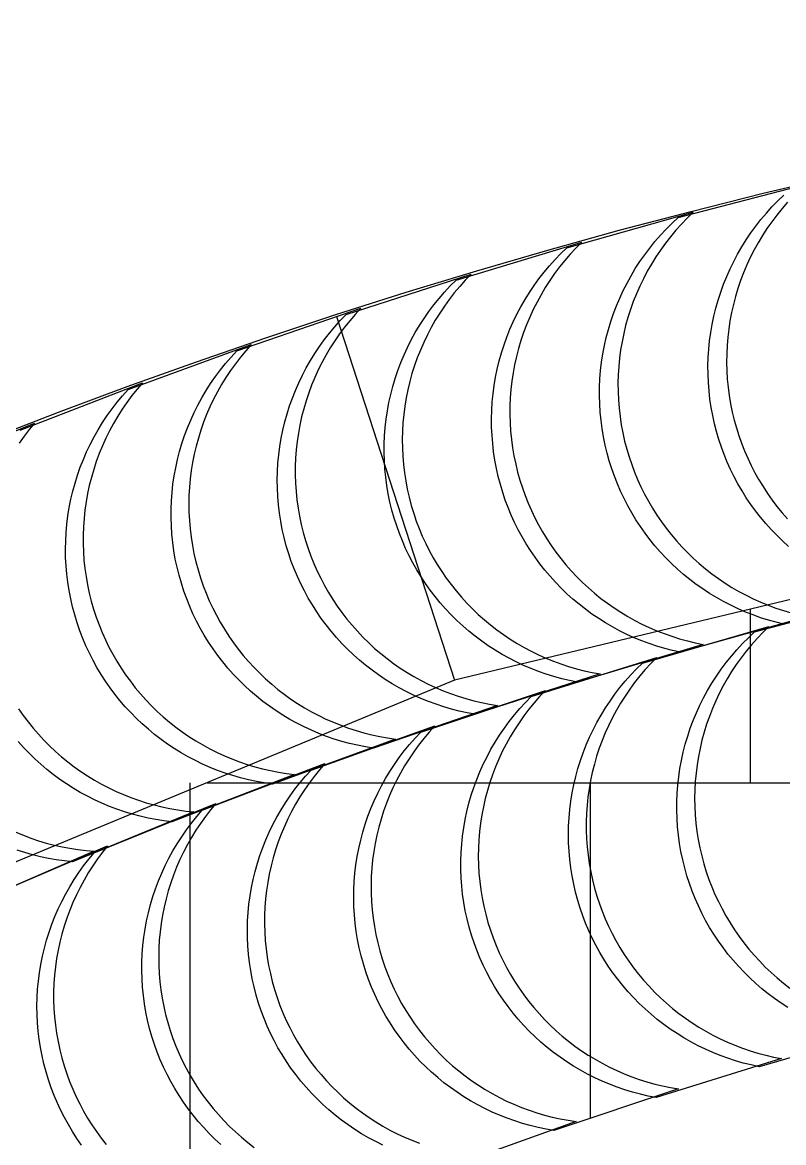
# Model space of a CAD drawing. Header units: metres. Extents: x -22.9 to 22.9, y -22.9 to 22.9.
# Drawn here: x -8.259 to -5.361, y 18.594 to 22.86 of the extents above; entities that cross this region are included whole.
import ezdxf

# ---------------------------------------------------------------- set-up
doc = ezdxf.new("R2010")
doc.units = ezdxf.units.M
for name, color, linetype in [('OBSERVED_CIRCULAR_SCAN', 3, 'Continuous'), ('SCAN_FOOTPRINTS', 5, 'Continuous'), ('TANK_BOUNDARY', 7, 'Continuous')]:
    doc.layers.add(name, color=color, linetype=linetype)

msp = doc.modelspace()

# ---------------------------------------------------------------- linework, layer by layer
at = {"layer": 'OBSERVED_CIRCULAR_SCAN'}
for p, q in [((-7.0635, 21.7393), (-6.6136, 20.3545)), ((-3.348, 21.1385), (-6.6136, 20.3545)), ((-5.4864, 19.9644), (-5.4864, 20.6251)), ((-6.6136, 20.3545), (-9.7163, 19.0693)), ((-7.62, 18.118), (-7.62, 19.9644)), ((-7.5553, 19.9644), (7.2942, 19.9644)), ((-6.096, 18.6859), (-6.096, 19.9644))]:
    msp.add_line(p, q, dxfattribs=at)
at = {"layer": 'SCAN_FOOTPRINTS'}
for points in [[(-5.359, 20.568), (-5.3889, 20.5753), (-5.4186, 20.5835), (-5.4479, 20.5928), (-5.4769, 20.6031), (-5.5056, 20.6144), (-5.5338, 20.6267), (-5.5617, 20.6399), (-5.589, 20.6541), (-5.6158, 20.6692), (-5.6422, 20.6852), (-5.6679, 20.7021), (-5.6931, 20.7198), (-5.7176, 20.7384), (-5.7415, 20.7579), (-5.7647, 20.7781), (-5.7872, 20.7991), (-5.8089, 20.8209), (-5.8299, 20.8434), (-5.8502, 20.8667), (-5.8696, 20.8906), (-5.8882, 20.9151), (-5.9059, 20.9403), (-5.9228, 20.966), (-5.9387, 20.9924), (-5.9538, 21.0192), (-5.9679, 21.0466), (-5.9811, 21.0744), (-5.9934, 21.1027), (-6.0046, 21.1313), (-6.0149, 21.1603), (-6.0242, 21.1897), (-6.0324, 21.2194), (-6.0399, 21.2503), (-6.0463, 21.2814), (-6.0515, 21.3128), (-6.0557, 21.3443), (-6.0587, 21.3759), (-6.0606, 21.4076), (-6.0614, 21.4394), (-6.0611, 21.4712), (-6.0597, 21.503), (-6.0571, 21.5346), (-6.0534, 21.5662), (-6.0486, 21.5976), (-6.0427, 21.6289), (-6.0357, 21.6599), (-6.0276, 21.6906), (-6.0184, 21.721), (-6.0082, 21.7511), (-5.9969, 21.7808), (-5.9845, 21.8101), (-5.9712, 21.839), (-5.9568, 21.8673), (-5.9414, 21.8951), (-5.9251, 21.9224), (-5.9078, 21.9491), (-5.8895, 21.9751), (-5.8704, 22.0005), (-5.8504, 22.0252), (-5.8295, 22.0491), (-5.8078, 22.0724), (-5.7853, 22.0948), (-5.762, 22.1164), (-5.2781, 22.2423)], [(-5.3416, 20.8643), (-5.3644, 20.885), (-5.3865, 20.9065), (-5.4078, 20.9287), (-5.4284, 20.9516), (-5.4482, 20.9752), (-5.4671, 20.9995), (-5.4852, 21.0244), (-5.5025, 21.0499), (-5.5188, 21.076), (-5.5343, 21.1026), (-5.5489, 21.1297), (-5.5625, 21.1574), (-5.5751, 21.1854), (-5.5868, 21.2139), (-5.5975, 21.2428), (-5.6072, 21.272), (-5.6159, 21.3015), (-5.6236, 21.3314), (-5.6305, 21.3624), (-5.6363, 21.3937), (-5.6409, 21.4251), (-5.6445, 21.4567), (-5.6469, 21.4884), (-5.6482, 21.5201), (-5.6484, 21.5519), (-5.6475, 21.5837), (-5.6454, 21.6154), (-5.6422, 21.647), (-5.6379, 21.6785), (-5.6325, 21.7099), (-5.626, 21.741), (-5.6184, 21.7718), (-5.6097, 21.8024), (-5.6, 21.8327), (-5.5891, 21.8626), (-5.5773, 21.892), (-5.5644, 21.9211), (-5.5504, 21.9497), (-5.5355, 21.9777), (-5.5196, 22.0052), (-5.5028, 22.0322), (-5.4849, 22.0585), (-5.4662, 22.0842), (-5.4466, 22.1092), (-5.4261, 22.1335), (-5.4048, 22.1571), (-5.3826, 22.1799), (-5.3597, 22.2019)], [(-5.3456, 22.1751), (-5.3665, 22.1511), (-5.3865, 22.1264), (-5.4056, 22.101), (-5.4239, 22.075), (-5.4412, 22.0483), (-5.4575, 22.0211), (-5.4729, 21.9932), (-5.4873, 21.9649), (-5.5006, 21.9361), (-5.513, 21.9068), (-5.5243, 21.8771), (-5.5345, 21.847), (-5.5437, 21.8165), (-5.5518, 21.7858), (-5.5588, 21.7548), (-5.5647, 21.7236), (-5.5695, 21.6921), (-5.5732, 21.6606), (-5.5758, 21.6289), (-5.5772, 21.5971), (-5.5776, 21.5653), (-5.5768, 21.5336), (-5.5748, 21.5018), (-5.5718, 21.4702), (-5.5677, 21.4387), (-5.5624, 21.4073), (-5.556, 21.3762), (-5.5486, 21.3453), (-5.5403, 21.3156), (-5.531, 21.2863), (-5.5208, 21.2572), (-5.5095, 21.2286), (-5.4973, 21.2003), (-5.4841, 21.1725), (-5.4699, 21.1451), (-5.4549, 21.1183), (-5.4389, 21.092), (-5.422, 21.0662), (-5.4043, 21.041), (-5.3857, 21.0165), (-5.3663, 20.9926), (-5.3461, 20.9694)], [(-5.2718, 20.5964), (-5.7532, 20.4612), (-5.7532, 20.4612), (-5.7832, 20.4679), (-5.8131, 20.4756), (-5.8426, 20.4844), (-5.8718, 20.4941), (-5.9007, 20.5048), (-5.9291, 20.5166), (-5.9572, 20.5292), (-5.9848, 20.5429), (-6.0119, 20.5574), (-6.0385, 20.5729), (-6.0646, 20.5893), (-6.0901, 20.6066), (-6.115, 20.6247), (-6.1392, 20.6437), (-6.1628, 20.6635), (-6.1857, 20.6841), (-6.2079, 20.7055), (-6.2293, 20.7276), (-6.25, 20.7504), (-6.2699, 20.7739), (-6.2889, 20.7981), (-6.3071, 20.8229), (-6.3245, 20.8484), (-6.341, 20.8744), (-6.3566, 20.9009), (-6.3712, 20.928), (-6.3849, 20.9556), (-6.3977, 20.9836), (-6.4095, 21.012), (-6.4204, 21.0409), (-6.4302, 21.0701), (-6.439, 21.0996), (-6.4471, 21.1303), (-6.454, 21.1613), (-6.4599, 21.1926), (-6.4647, 21.224), (-6.4683, 21.2556), (-6.4708, 21.2872), (-6.4722, 21.319), (-6.4725, 21.3508), (-6.4717, 21.3826), (-6.4697, 21.4143), (-6.4666, 21.4459), (-6.4624, 21.4774), (-6.4571, 21.5088), (-6.4507, 21.5399), (-6.4432, 21.5708), (-6.4346, 21.6014), (-6.425, 21.6317), (-6.4142, 21.6616), (-6.4025, 21.6911), (-6.3897, 21.7202), (-6.3758, 21.7488), (-6.361, 21.7769), (-6.3452, 21.8045), (-6.3284, 21.8315), (-6.3107, 21.8579), (-6.292, 21.8836), (-6.2725, 21.9087), (-6.2521, 21.9331), (-6.2308, 21.9567), (-6.2087, 21.9796), (-6.1858, 22.0016), (-5.7045, 22.1368), (-5.7045, 22.1368), (-5.7273, 22.1148), (-5.7494, 22.0919), (-5.7707, 22.0683), (-5.7911, 22.0439), (-5.8106, 22.0188), (-5.8293, 21.9931), (-5.847, 21.9667), (-5.8638, 21.9397), (-5.8796, 21.9121), (-5.8944, 21.884), (-5.9083, 21.8554), (-5.9211, 21.8263), (-5.9329, 21.7968), (-5.9436, 21.7669), (-5.9533, 21.7366), (-5.9619, 21.706), (-5.9694, 21.6751), (-5.9758, 21.644), (-5.9811, 21.6126), (-5.9853, 21.5811), (-5.9883, 21.5495), (-5.9903, 21.5178), (-5.9911, 21.486), (-5.9909, 21.4542), (-5.9895, 21.4224), (-5.9869, 21.3908), (-5.9833, 21.3592), (-5.9785, 21.3278), (-5.9727, 21.2965), (-5.9657, 21.2655), (-5.9577, 21.2348), (-5.9488, 21.2053), (-5.939, 21.1761), (-5.9282, 21.1472), (-5.9164, 21.1188), (-5.9036, 21.0908), (-5.8899, 21.0632), (-5.8752, 21.0361), (-5.8596, 21.0096), (-5.8431, 20.9836), (-5.8258, 20.9581), (-5.8076, 20.9333), (-5.7885, 20.9091), (-5.7686, 20.8856), (-5.748, 20.8628), (-5.7265, 20.8407), (-5.7043, 20.8193), (-5.6815, 20.7987), (-5.6579, 20.7789), (-5.6336, 20.7599), (-5.6087, 20.7418), (-5.5832, 20.7245), (-5.5572, 20.7081), (-5.5306, 20.6926), (-5.5034, 20.6781), (-5.4758, 20.6644), (-5.4478, 20.6518), (-5.4193, 20.64), (-5.3904, 20.6293), (-5.3612, 20.6196), (-5.3317, 20.6108)], [(-8.2678, 21.3068), (-7.8016, 21.4875), (-7.8016, 21.4875), (-7.8223, 21.4634), (-7.8421, 21.4385), (-7.861, 21.4129), (-7.879, 21.3867), (-7.896, 21.3599), (-7.9121, 21.3325), (-7.9272, 21.3045), (-7.9413, 21.276), (-7.9544, 21.2471), (-7.9665, 21.2177), (-7.9775, 21.1879), (-7.9875, 21.1577), (-7.9964, 21.1272), (-8.0042, 21.0964), (-8.0109, 21.0653), (-8.0165, 21.034), (-8.021, 21.0025), (-8.0244, 20.9709), (-8.0267, 20.9392), (-8.0278, 20.9075), (-8.0279, 20.8757), (-8.0268, 20.8439), (-8.0246, 20.8122), (-8.0212, 20.7806), (-8.0168, 20.7491), (-8.0112, 20.7178), (-8.0046, 20.6867), (-7.9968, 20.6559), (-7.988, 20.6254), (-7.9781, 20.5952), (-7.9671, 20.5653), (-7.9555, 20.5368), (-7.9429, 20.5087), (-7.9294, 20.4811), (-7.9149, 20.4539), (-7.8995, 20.4272), (-7.8832, 20.4011), (-7.866, 20.3756), (-7.8479, 20.3506), (-7.829, 20.3263), (-7.8093, 20.3026), (-7.7888, 20.2797), (-7.7675, 20.2574), (-7.7455, 20.2359), (-7.7227, 20.2152), (-7.6993, 20.1952), (-7.6751, 20.1761), (-7.6504, 20.1578), (-7.625, 20.1404), (-7.599, 20.1238), (-7.5725, 20.1081), (-7.5455, 20.0934), (-7.518, 20.0796), (-7.49, 20.0667), (-7.4616, 20.0548), (-7.4328, 20.0439), (-7.4037, 20.0339), (-7.3742, 20.025), (-7.3444, 20.0171), (-7.3144, 20.0102), (-7.2842, 20.0043), (-7.2538, 19.9995), (-7.2232, 19.9957), (-7.6894, 19.815), (-7.6894, 19.815), (-7.72, 19.8188), (-7.7504, 19.8236), (-7.7806, 19.8295), (-7.8106, 19.8364), (-7.8404, 19.8443), (-7.8699, 19.8532), (-7.899, 19.8631), (-7.9278, 19.874), (-7.9562, 19.886), (-7.9842, 19.8988), (-8.0117, 19.9126), (-8.0387, 19.9274), (-8.0652, 19.943), (-8.0912, 19.9596), (-8.1166, 19.9771), (-8.1413, 19.9954), (-8.1655, 20.0145), (-8.1889, 20.0344), (-8.2117, 20.0552), (-8.2337, 20.0767), (-8.255, 20.0989), (-8.2755, 20.1219)], [(-8.6757, 21.144), (-8.213, 21.3337), (-8.213, 21.3337), (-8.2332, 21.3091), (-8.2525, 21.2839), (-8.2709, 21.258)], [(-5.3438, 19.1078), (-5.3697, 19.1245), (-5.3949, 19.1422), (-5.4195, 19.1606), (-5.4435, 19.1799), (-5.4668, 19.2001), (-5.4895, 19.221), (-5.5113, 19.2426), (-5.5325, 19.265), (-5.5528, 19.2881), (-5.5724, 19.3119), (-5.5911, 19.3364), (-5.609, 19.3614), (-5.626, 19.3871), (-5.6421, 19.4134), (-5.6573, 19.4401), (-5.6716, 19.4674), (-5.6849, 19.4952), (-5.6973, 19.5233), (-5.7087, 19.5519), (-5.7192, 19.5809), (-5.7286, 19.6102), (-5.737, 19.6398), (-5.7447, 19.6707), (-5.7512, 19.7018), (-5.7566, 19.7331), (-5.761, 19.7646), (-5.7642, 19.7962), (-5.7663, 19.828), (-5.7672, 19.8597), (-5.7671, 19.8915), (-5.7658, 19.9233), (-5.7634, 19.955), (-5.7599, 19.9866), (-5.7553, 20.018), (-5.7495, 20.0493), (-5.7427, 20.0803), (-5.7348, 20.1111), (-5.7257, 20.1416), (-5.7157, 20.1717), (-5.7045, 20.2015), (-5.6923, 20.2309), (-5.6791, 20.2598), (-5.6649, 20.2882), (-5.6497, 20.3161), (-5.6335, 20.3435), (-5.6163, 20.3702), (-5.5983, 20.3964), (-5.5793, 20.4218), (-5.5594, 20.4466), (-5.5386, 20.4707), (-5.517, 20.494), (-5.4946, 20.5166), (-5.4715, 20.5384), (-4.9883, 20.6669)], [(-4.9736, 19.0214), (-5.454, 18.8828), (-5.454, 18.8828), (-5.4841, 18.8893), (-5.514, 18.8968), (-5.5436, 18.9053), (-5.5729, 18.9148), (-5.6018, 18.9254), (-5.6304, 18.9369), (-5.6585, 18.9494), (-5.6862, 18.9628), (-5.7135, 18.9772), (-5.7402, 18.9925), (-5.7664, 19.0087), (-5.792, 19.0258), (-5.817, 19.0437), (-5.8414, 19.0625), (-5.8651, 19.0822), (-5.8881, 19.1026), (-5.9105, 19.1238), (-5.9321, 19.1458), (-5.9529, 19.1684), (-5.9729, 19.1918), (-5.9921, 19.2159), (-6.0105, 19.2406), (-6.0281, 19.2659), (-6.0447, 19.2918), (-6.0605, 19.3182), (-6.0754, 19.3452), (-6.0893, 19.3727), (-6.1022, 19.4006), (-6.1143, 19.429), (-6.1253, 19.4577), (-6.1353, 19.4868), (-6.1444, 19.5162), (-6.1526, 19.5469), (-6.1598, 19.5779), (-6.1659, 19.6091), (-6.1709, 19.6405), (-6.1748, 19.672), (-6.1775, 19.7037), (-6.1791, 19.7355), (-6.1796, 19.7672), (-6.179, 19.799), (-6.1773, 19.8308), (-6.1744, 19.8624), (-6.1705, 19.894), (-6.1654, 19.9253), (-6.1592, 19.9565), (-6.1519, 19.9874), (-6.1435, 20.0181), (-6.1341, 20.0485), (-6.1236, 20.0785), (-6.112, 20.1081), (-6.0994, 20.1372), (-6.0857, 20.166), (-6.0711, 20.1942), (-6.0555, 20.2219), (-6.0389, 20.249), (-6.0214, 20.2755), (-6.0029, 20.3013), (-5.9835, 20.3266), (-5.9633, 20.3511), (-5.9422, 20.3748), (-5.9203, 20.3979), (-5.8975, 20.4201), (-5.4171, 20.5587), (-5.4171, 20.5587), (-5.4399, 20.5365), (-5.4618, 20.5134), (-5.4829, 20.4897), (-5.5031, 20.4652), (-5.5225, 20.4399), (-5.541, 20.4141), (-5.5585, 20.3876), (-5.5751, 20.3604), (-5.5907, 20.3328), (-5.6053, 20.3046), (-5.619, 20.2758), (-5.6316, 20.2467), (-5.6432, 20.2171), (-5.6537, 20.1871), (-5.6631, 20.1567), (-5.6715, 20.126), (-5.6788, 20.0951), (-5.685, 20.0639), (-5.6901, 20.0325), (-5.694, 20.001), (-5.6969, 19.9694), (-5.6986, 19.9376), (-5.6992, 19.9058), (-5.6987, 19.8741), (-5.6971, 19.8423), (-5.6943, 19.8106), (-5.6905, 19.7791), (-5.6855, 19.7477), (-5.6794, 19.7165), (-5.6722, 19.6855), (-5.664, 19.6548), (-5.6549, 19.6254), (-5.6449, 19.5963), (-5.6339, 19.5675), (-5.6218, 19.5392), (-5.6089, 19.5113), (-5.5949, 19.4838), (-5.5801, 19.4568), (-5.5643, 19.4304), (-5.5477, 19.4045), (-5.5301, 19.3792), (-5.5117, 19.3545), (-5.4925, 19.3304), (-5.4725, 19.307), (-5.4516, 19.2844), (-5.4301, 19.2624), (-5.4077, 19.2412), (-5.3847, 19.2208), (-5.361, 19.2011), (-5.3366, 19.1823)], [(-8.2737, 20.2459), (-8.256, 20.2207), (-8.2375, 20.1961), (-8.2181, 20.1721), (-8.198, 20.1489), (-8.177, 20.1263), (-8.1553, 20.1045), (-8.1329, 20.0834), (-8.1097, 20.0631), (-8.0859, 20.0436), (-8.0614, 20.0249), (-8.0363, 20.0071), (-8.0106, 19.9901), (-7.9843, 19.9741), (-7.9575, 19.9589), (-7.9302, 19.9447), (-7.9024, 19.9314), (-7.8742, 19.9191), (-7.8455, 19.9077), (-7.8166, 19.8974), (-7.7872, 19.888), (-7.7576, 19.8796), (-7.7277, 19.8723), (-7.6975, 19.866), (-7.6672, 19.8607), (-7.6367, 19.8565), (-7.6061, 19.8533), (-8.0687, 19.6636), (-8.0687, 19.6636), (-8.0993, 19.6668), (-8.1298, 19.671), (-8.1602, 19.6763), (-8.1903, 19.6826), (-8.2202, 19.69), (-8.2498, 19.6983), (-8.2792, 19.7077)], [(-6.886, 18.5838), (-6.9137, 18.5974), (-6.9408, 18.612), (-6.9674, 18.6275), (-6.9935, 18.6438), (-7.019, 18.6611), (-7.0439, 18.6792), (-7.0682, 18.6981), (-7.0918, 18.7179), (-7.1147, 18.7385), (-7.1369, 18.7598), (-7.1584, 18.7819), (-7.1791, 18.8047), (-7.199, 18.8282), (-7.2181, 18.8524), (-7.2363, 18.8772), (-7.2537, 18.9026), (-7.2702, 18.9286), (-7.2858, 18.9551), (-7.3005, 18.9822), (-7.3142, 19.0097), (-7.327, 19.0377), (-7.3389, 19.0662), (-7.3497, 19.095), (-7.3599, 19.1251), (-7.369, 19.1556), (-7.377, 19.1863), (-7.3839, 19.2173), (-7.3898, 19.2486), (-7.3945, 19.28), (-7.3981, 19.3116), (-7.4006, 19.3433), (-7.402, 19.375), (-7.4022, 19.4068), (-7.4013, 19.4386), (-7.3993, 19.4703), (-7.3962, 19.502), (-7.392, 19.5335), (-7.3866, 19.5648), (-7.3802, 19.5959), (-7.3727, 19.6268), (-7.364, 19.6574), (-7.3543, 19.6877), (-7.3436, 19.7176), (-7.3318, 19.7471), (-7.3189, 19.7762), (-7.305, 19.8048), (-7.2902, 19.8329), (-7.2743, 19.8604), (-7.2575, 19.8874), (-7.2398, 19.9138), (-7.2211, 19.9395), (-7.2015, 19.9645), (-7.1811, 19.9889), (-7.1598, 20.0125), (-6.6889, 20.1808), (-6.6889, 20.1808), (-6.7102, 20.1571), (-6.7307, 20.1328), (-6.7503, 20.1078), (-6.7689, 20.082), (-6.7867, 20.0557), (-6.8035, 20.0287), (-6.8193, 20.0012), (-6.8342, 19.9731), (-6.8481, 19.9445), (-6.8609, 19.9154), (-6.8727, 19.8859), (-6.8835, 19.856), (-6.8932, 19.8257), (-6.9018, 19.7951), (-6.9094, 19.7642), (-6.9158, 19.7331), (-6.9212, 19.7018), (-6.9254, 19.6703), (-6.9285, 19.6386), (-6.9305, 19.6069), (-6.9314, 19.5751), (-6.9311, 19.5433), (-6.9298, 19.5116), (-6.9273, 19.4799), (-6.9237, 19.4483), (-6.9189, 19.4169), (-6.9131, 19.3856), (-6.9062, 19.3546), (-6.8982, 19.3239), (-6.8891, 19.2934), (-6.8789, 19.2633), (-6.8681, 19.2345), (-6.8562, 19.206), (-6.8434, 19.178), (-6.8297, 19.1505), (-6.815, 19.1234), (-6.7994, 19.0969), (-6.7829, 19.0709), (-6.7655, 19.0455), (-6.7472, 19.0207), (-6.7281, 18.9965), (-6.7082, 18.973), (-6.6876, 18.9502), (-6.6661, 18.9281), (-6.6439, 18.9068), (-6.621, 18.8862), (-6.5974, 18.8664), (-6.5731, 18.8475), (-6.5482, 18.8294), (-6.5227, 18.8121), (-6.4966, 18.7957), (-6.47, 18.7803), (-6.4428, 18.7657), (-6.4152, 18.7521), (-6.3871, 18.7395), (-6.3586, 18.7278), (-6.3298, 18.7171), (-6.3006, 18.7074), (-6.271, 18.6987), (-6.2412, 18.691), (-6.2111, 18.6843), (-6.1809, 18.6787), (-6.1504, 18.6741), (-6.6212, 18.5058)], [(-7.503, 18.5864), (-7.5257, 18.6073), (-7.5476, 18.6289), (-7.5687, 18.6513), (-7.5891, 18.6744), (-7.6087, 18.6981), (-7.6274, 18.7225), (-7.6454, 18.7476), (-7.6624, 18.7732), (-7.6786, 18.7995), (-7.6938, 18.8262), (-7.7081, 18.8535), (-7.7215, 18.8812), (-7.7339, 18.9094), (-7.7454, 18.938), (-7.7562, 18.9679), (-7.7659, 18.9981), (-7.7746, 19.0287), (-7.7821, 19.0596), (-7.7886, 19.0907), (-7.794, 19.122), (-7.7983, 19.1535), (-7.8014, 19.1851), (-7.8034, 19.2169), (-7.8043, 19.2486), (-7.8041, 19.2804), (-7.8028, 19.3122), (-7.8003, 19.3439), (-7.7968, 19.3755), (-7.7921, 19.4069), (-7.7863, 19.4382), (-7.7794, 19.4692), (-7.7714, 19.4999), (-7.7623, 19.5304), (-7.7522, 19.5605), (-7.741, 19.5903), (-7.7287, 19.6196), (-7.7155, 19.6485), (-7.7012, 19.6769), (-7.6859, 19.7048), (-7.6697, 19.7321), (-7.6525, 19.7588), (-7.6343, 19.7849), (-7.6153, 19.8104), (-7.5954, 19.8351), (-7.5746, 19.8592), (-7.1073, 20.0372), (-7.1073, 20.0372), (-7.1281, 20.0132), (-7.1481, 19.9884), (-7.1671, 19.963), (-7.1852, 19.9369), (-7.2024, 19.9101), (-7.2187, 19.8828), (-7.234, 19.855), (-7.2482, 19.8266), (-7.2615, 19.7977), (-7.2738, 19.7683), (-7.285, 19.7386), (-7.2951, 19.7085), (-7.3042, 19.678), (-7.3121, 19.6472), (-7.319, 19.6162), (-7.3248, 19.5849), (-7.3295, 19.5535), (-7.3331, 19.5219), (-7.3356, 19.4902), (-7.3369, 19.4585), (-7.3371, 19.4267), (-7.3362, 19.3949), (-7.3342, 19.3632), (-7.331, 19.3316), (-7.3268, 19.3001), (-7.3214, 19.2687), (-7.3149, 19.2376), (-7.3074, 19.2067), (-7.2987, 19.1762), (-7.289, 19.1459), (-7.2782, 19.116), (-7.2667, 19.0874), (-7.2543, 19.0592), (-7.2409, 19.0315), (-7.2266, 19.0043), (-7.2113, 18.9775), (-7.1952, 18.9513), (-7.1781, 18.9256), (-7.1602, 18.9006), (-7.1415, 18.8762), (-7.1219, 18.8524), (-7.1015, 18.8293), (-7.0803, 18.807), (-7.0584, 18.7853), (-7.0358, 18.7644), (-7.0125, 18.7444), (-6.9884, 18.7251), (-6.9638, 18.7066), (-6.9385, 18.6891), (-6.9126, 18.6723), (-6.8862, 18.6565), (-6.8593, 18.6416), (-6.8318, 18.6276), (-6.8039, 18.6146), (-6.7756, 18.6026), (-6.7469, 18.5915)], [(-8.0337, 18.5845), (-8.0513, 18.6098), (-8.068, 18.6356), (-8.0838, 18.6621), (-8.0987, 18.689), (-8.1126, 18.7165), (-8.1257, 18.7444), (-8.1377, 18.7727), (-8.1491, 18.8024), (-8.1595, 18.8324), (-8.1688, 18.8628), (-8.177, 18.8935), (-8.1841, 18.9245), (-8.1901, 18.9557), (-8.195, 18.9871), (-8.1988, 19.0187), (-8.2015, 19.0504), (-8.2031, 19.0821), (-8.2035, 19.1139), (-8.2029, 19.1457), (-8.2011, 19.1774), (-8.1981, 19.2091), (-8.1941, 19.2406), (-8.189, 19.272), (-8.1827, 19.3031), (-8.1754, 19.3341), (-8.1669, 19.3647), (-8.1574, 19.395), (-8.1469, 19.425), (-8.1352, 19.4546), (-8.1226, 19.4837), (-8.1089, 19.5124), (-8.0942, 19.5406), (-8.0785, 19.5683), (-8.0619, 19.5954), (-8.0443, 19.6218), (-8.0258, 19.6477), (-8.0064, 19.6728), (-7.9861, 19.6973), (-7.5226, 19.885), (-7.5226, 19.885), (-7.5429, 19.8606), (-7.5623, 19.8354), (-7.5809, 19.8096), (-7.5985, 19.7831), (-7.6151, 19.756), (-7.6308, 19.7284), (-7.6455, 19.7002), (-7.6591, 19.6715), (-7.6718, 19.6423), (-7.6834, 19.6127), (-7.694, 19.5828), (-7.7035, 19.5524), (-7.712, 19.5218), (-7.7193, 19.4909), (-7.7256, 19.4597), (-7.7307, 19.4283), (-7.7347, 19.3968), (-7.7376, 19.3651), (-7.7394, 19.3334), (-7.7401, 19.3016), (-7.7397, 19.2698), (-7.7381, 19.2381), (-7.7354, 19.2064), (-7.7316, 19.1749), (-7.7267, 19.1435), (-7.7207, 19.1123), (-7.7136, 19.0813), (-7.7053, 19.0506), (-7.6961, 19.0202), (-7.6857, 18.9901), (-7.6743, 18.9605), (-7.6622, 18.9321), (-7.6492, 18.9042), (-7.6353, 18.8768), (-7.6204, 18.8498), (-7.6046, 18.8234), (-7.5879, 18.7975), (-7.5703, 18.7722), (-7.5519, 18.7475), (-7.5326, 18.7235), (-7.5125, 18.7002), (-7.4917, 18.6775), (-7.4701, 18.6556), (-7.4477, 18.6344), (-7.4246, 18.614), (-7.4009, 18.5944), (-7.3765, 18.5756)], [(-8.2839, 19.7759), (-8.2554, 19.7641), (-8.2266, 19.7533), (-8.1974, 19.7435), (-8.1679, 19.7347), (-8.1381, 19.7269), (-8.1081, 19.7202), (-8.0778, 19.7144), (-8.0474, 19.7097), (-8.0168, 19.7061), (-7.9861, 19.7035), (-8.445, 19.5049)], [(-8.3941, 19.5269), (-7.9347, 19.7242), (-7.9347, 19.7242), (-7.9545, 19.6993), (-7.9734, 19.6738), (-7.9913, 19.6476), (-8.0084, 19.6207), (-8.0244, 19.5933), (-8.0395, 19.5653), (-8.0536, 19.5368), (-8.0667, 19.5079), (-8.0788, 19.4785), (-8.0898, 19.4486), (-8.0997, 19.4185), (-8.1086, 19.3879), (-8.1164, 19.3571), (-8.1231, 19.326), (-8.1287, 19.2948), (-8.1332, 19.2633), (-8.1366, 19.2317), (-8.1388, 19.2), (-8.14, 19.1682), (-8.14, 19.1364), (-8.1389, 19.1047), (-8.1367, 19.073), (-8.1333, 19.0413), (-8.1288, 19.0099), (-8.1233, 18.9786), (-8.1166, 18.9475), (-8.1088, 18.9167), (-8.1, 18.8861), (-8.0901, 18.8559), (-8.0791, 18.8261), (-8.0671, 18.7967), (-8.0544, 18.7686), (-8.0408, 18.741), (-8.0263, 18.7138), (-8.0109, 18.6872), (-7.9945, 18.6611), (-7.9773, 18.6356), (-7.9592, 18.6107), (-7.9403, 18.5864)]]:
    msp.add_lwpolyline(points, dxfattribs=at)
for points in [[(-6.1453, 20.3469), (-6.1754, 20.353), (-6.2054, 20.3602), (-6.2351, 20.3683), (-6.2645, 20.3775), (-6.2935, 20.3877), (-6.3222, 20.3989), (-6.3505, 20.411), (-6.3784, 20.4241), (-6.4058, 20.4381), (-6.4327, 20.4531), (-6.4591, 20.469), (-6.4849, 20.4858), (-6.5101, 20.5034), (-6.5347, 20.522), (-6.5587, 20.5413), (-6.582, 20.5614), (-6.6046, 20.5824), (-6.6264, 20.6041), (-6.6475, 20.6265), (-6.6679, 20.6496), (-6.6874, 20.6734), (-6.7061, 20.6979), (-6.7239, 20.723), (-6.7409, 20.7487), (-6.757, 20.775), (-6.7721, 20.8017), (-6.7864, 20.829), (-6.7997, 20.8568), (-6.8121, 20.885), (-6.8234, 20.9136), (-6.8338, 20.9426), (-6.8432, 20.9719), (-6.8519, 21.0025), (-6.8594, 21.0334), (-6.8659, 21.0645), (-6.8713, 21.0959), (-6.8755, 21.1274), (-6.8786, 21.159), (-6.8807, 21.1907), (-6.8816, 21.2225), (-6.8813, 21.2543), (-6.88, 21.286), (-6.8775, 21.3177), (-6.8739, 21.3493), (-6.8692, 21.3807), (-6.8634, 21.412), (-6.8565, 21.443), (-6.8485, 21.4738), (-6.8394, 21.5042), (-6.8293, 21.5344), (-6.818, 21.5641), (-6.8058, 21.5934), (-6.7925, 21.6223), (-6.7782, 21.6507), (-6.7629, 21.6786), (-6.7467, 21.7059), (-6.7295, 21.7326), (-6.7113, 21.7587), (-6.6923, 21.7841), (-6.6723, 21.8089), (-6.6515, 21.8329), (-6.6299, 21.8562), (-6.6074, 21.8787), (-6.1287, 22.0231), (-6.1287, 22.0231), (-6.1512, 22.0006), (-6.1728, 21.9773), (-6.1936, 21.9533), (-6.2136, 21.9286), (-6.2326, 21.9031), (-6.2508, 21.877), (-6.268, 21.8503), (-6.2842, 21.823), (-6.2995, 21.7951), (-6.3138, 21.7667), (-6.3271, 21.7379), (-6.3394, 21.7085), (-6.3506, 21.6788), (-6.3607, 21.6487), (-6.3698, 21.6182), (-6.3778, 21.5874), (-6.3847, 21.5564), (-6.3905, 21.5252), (-6.3952, 21.4937), (-6.3988, 21.4621), (-6.4013, 21.4305), (-6.4026, 21.3987), (-6.4029, 21.3669), (-6.402, 21.3351), (-6.4, 21.3034), (-6.3968, 21.2718), (-6.3926, 21.2403), (-6.3872, 21.2089), (-6.3807, 21.1778), (-6.3732, 21.147), (-6.3645, 21.1164), (-6.3552, 21.087), (-6.3448, 21.0581), (-6.3334, 21.0294), (-6.321, 21.0012), (-6.3077, 20.9735), (-6.2935, 20.9462), (-6.2783, 20.9194), (-6.2622, 20.8931), (-6.2452, 20.8674), (-6.2274, 20.8423), (-6.2087, 20.8179), (-6.1892, 20.794), (-6.1688, 20.7709), (-6.1477, 20.7485), (-6.1259, 20.7268), (-6.1033, 20.7059), (-6.08, 20.6857), (-6.0561, 20.6664), (-6.0314, 20.6479), (-6.0062, 20.6302), (-5.9804, 20.6134), (-5.954, 20.5975), (-5.9271, 20.5826), (-5.8997, 20.5685), (-5.8718, 20.5554), (-5.8435, 20.5433), (-5.8148, 20.5321), (-5.7858, 20.5219), (-5.7564, 20.5128), (-5.7267, 20.5046), (-5.6967, 20.4974), (-5.6666, 20.4913), (-6.1453, 20.3469)], [(-6.5351, 20.2251), (-6.5653, 20.2306), (-6.5954, 20.2372), (-6.6253, 20.2448), (-6.6548, 20.2534), (-6.6841, 20.263), (-6.713, 20.2736), (-6.7415, 20.2852), (-6.7696, 20.2978), (-6.7973, 20.3113), (-6.8245, 20.3257), (-6.8512, 20.3411), (-6.8773, 20.3574), (-6.9029, 20.3746), (-6.9278, 20.3926), (-6.9522, 20.4115), (-6.9758, 20.4312), (-6.9988, 20.4517), (-7.0211, 20.4729), (-7.0426, 20.495), (-7.0634, 20.5177), (-7.0833, 20.5411), (-7.1025, 20.5652), (-7.1208, 20.59), (-7.1383, 20.6154), (-7.1549, 20.6413), (-7.1706, 20.6678), (-7.1853, 20.6948), (-7.1992, 20.7223), (-7.2121, 20.7503), (-7.224, 20.7787), (-7.235, 20.8074), (-7.2449, 20.8366), (-7.2541, 20.867), (-7.2623, 20.8977), (-7.2694, 20.9287), (-7.2753, 20.9599), (-7.2802, 20.9914), (-7.2839, 21.0229), (-7.2865, 21.0546), (-7.288, 21.0863), (-7.2884, 21.1181), (-7.2877, 21.1499), (-7.2858, 21.1816), (-7.2828, 21.2133), (-7.2787, 21.2448), (-7.2735, 21.2762), (-7.2672, 21.3073), (-7.2598, 21.3382), (-7.2513, 21.3689), (-7.2417, 21.3992), (-7.2311, 21.4291), (-7.2194, 21.4587), (-7.2067, 21.4878), (-7.193, 21.5165), (-7.1782, 21.5446), (-7.1625, 21.5723), (-7.1458, 21.5993), (-7.1281, 21.6257), (-7.1096, 21.6515), (-7.0901, 21.6767), (-7.0698, 21.7011), (-7.0486, 21.7248), (-7.0266, 21.7477), (-6.5507, 21.9013), (-6.5507, 21.9013), (-6.5727, 21.8784), (-6.5939, 21.8547), (-6.6143, 21.8303), (-6.6337, 21.8051), (-6.6523, 21.7793), (-6.67, 21.7529), (-6.6867, 21.7258), (-6.7024, 21.6982), (-6.7171, 21.6701), (-6.7309, 21.6414), (-6.7436, 21.6123), (-6.7553, 21.5827), (-6.7659, 21.5528), (-6.7755, 21.5225), (-6.784, 21.4918), (-6.7914, 21.4609), (-6.7977, 21.4298), (-6.8029, 21.3984), (-6.807, 21.3669), (-6.81, 21.3352), (-6.8119, 21.3035), (-6.8126, 21.2717), (-6.8122, 21.2399), (-6.8107, 21.2082), (-6.8081, 21.1765), (-6.8043, 21.1449), (-6.7995, 21.1135), (-6.7935, 21.0823), (-6.7865, 21.0513), (-6.7783, 21.0206), (-6.7691, 20.9902), (-6.7591, 20.961), (-6.7482, 20.9323), (-6.7363, 20.9039), (-6.7234, 20.8759), (-6.7095, 20.8484), (-6.6947, 20.8214), (-6.6791, 20.7949), (-6.6625, 20.7689), (-6.645, 20.7436), (-6.6267, 20.7188), (-6.6075, 20.6947), (-6.5876, 20.6713), (-6.5668, 20.6486), (-6.5453, 20.6265), (-6.523, 20.6053), (-6.5, 20.5848), (-6.4763, 20.5651), (-6.452, 20.5462), (-6.427, 20.5282), (-6.4015, 20.511), (-6.3753, 20.4947), (-6.3487, 20.4793), (-6.3215, 20.4649), (-6.2938, 20.4514), (-6.2657, 20.4388), (-6.2372, 20.4272), (-6.2083, 20.4166), (-6.179, 20.407), (-6.1495, 20.3984), (-6.1196, 20.3908), (-6.0895, 20.3842), (-6.0592, 20.3787), (-6.5351, 20.2251)], [(-6.9224, 20.0958), (-6.9528, 20.1007), (-6.983, 20.1067), (-7.013, 20.1137), (-7.0427, 20.1218), (-7.0722, 20.1308), (-7.1013, 20.1409), (-7.13, 20.1519), (-7.1584, 20.164), (-7.1863, 20.1769), (-7.2138, 20.1909), (-7.2407, 20.2057), (-7.2672, 20.2215), (-7.2931, 20.2382), (-7.3184, 20.2557), (-7.3431, 20.2741), (-7.3671, 20.2934), (-7.3905, 20.3134), (-7.4131, 20.3343), (-7.4351, 20.3559), (-7.4563, 20.3782), (-7.4767, 20.4012), (-7.4963, 20.425), (-7.5151, 20.4494), (-7.5331, 20.4744), (-7.5502, 20.5), (-7.5663, 20.5262), (-7.5816, 20.5529), (-7.596, 20.5802), (-7.6094, 20.6079), (-7.6219, 20.636), (-7.6334, 20.6646), (-7.6439, 20.6935), (-7.6537, 20.7238), (-7.6625, 20.7543), (-7.6701, 20.7852), (-7.6767, 20.8163), (-7.6821, 20.8476), (-7.6865, 20.8791), (-7.6897, 20.9107), (-7.6918, 20.9424), (-7.6928, 20.9742), (-7.6927, 21.006), (-7.6914, 21.0377), (-7.6891, 21.0694), (-7.6856, 21.101), (-7.681, 21.1325), (-7.6753, 21.1638), (-7.6685, 21.1948), (-7.6605, 21.2256), (-7.6516, 21.2561), (-7.6415, 21.2862), (-7.6304, 21.316), (-7.6182, 21.3454), (-7.605, 21.3743), (-7.5908, 21.4027), (-7.5756, 21.4307), (-7.5595, 21.458), (-7.5423, 21.4848), (-7.5243, 21.5109), (-7.5053, 21.5364), (-7.4854, 21.5613), (-7.4647, 21.5854), (-7.4431, 21.6087), (-6.9703, 21.7714), (-6.9703, 21.7714), (-6.9919, 21.7481), (-7.0126, 21.724), (-7.0325, 21.6992), (-7.0515, 21.6737), (-7.0695, 21.6475), (-7.0867, 21.6207), (-7.1028, 21.5934), (-7.118, 21.5654), (-7.1322, 21.537), (-7.1454, 21.5081), (-7.1576, 21.4787), (-7.1687, 21.4489), (-7.1788, 21.4188), (-7.1878, 21.3883), (-7.1957, 21.3575), (-7.2025, 21.3265), (-7.2082, 21.2952), (-7.2128, 21.2637), (-7.2163, 21.2322), (-7.2187, 21.2005), (-7.2199, 21.1687), (-7.22, 21.1369), (-7.219, 21.1051), (-7.2169, 21.0734), (-7.2137, 21.0418), (-7.2094, 21.0103), (-7.2039, 20.979), (-7.1973, 20.9479), (-7.1897, 20.917), (-7.1809, 20.8865), (-7.1711, 20.8562), (-7.1606, 20.8273), (-7.1491, 20.7987), (-7.1366, 20.7706), (-7.1232, 20.7429), (-7.1089, 20.7156), (-7.0936, 20.6889), (-7.0774, 20.6627), (-7.0603, 20.6371), (-7.0423, 20.6121), (-7.0235, 20.5877), (-7.0039, 20.564), (-6.9835, 20.5409), (-6.9623, 20.5186), (-6.9404, 20.497), (-6.9177, 20.4761), (-6.8943, 20.4561), (-6.8703, 20.4368), (-6.8456, 20.4184), (-6.8203, 20.4009), (-6.7944, 20.3842), (-6.7679, 20.3684), (-6.741, 20.3536), (-6.7135, 20.3397), (-6.6856, 20.3267), (-6.6572, 20.3146), (-6.6285, 20.3036), (-6.5994, 20.2935), (-6.57, 20.2845), (-6.5402, 20.2765), (-6.5103, 20.2694), (-6.4801, 20.2634), (-6.4497, 20.2585), (-6.9224, 20.0958)], [(-7.3073, 19.9591), (-7.3378, 19.9634), (-7.3681, 19.9688), (-7.3982, 19.9753), (-7.4281, 19.9828), (-7.4577, 19.9912), (-7.487, 20.0007), (-7.5159, 20.0112), (-7.5445, 20.0227), (-7.5726, 20.0351), (-7.6004, 20.0485), (-7.6276, 20.0629), (-7.6544, 20.0782), (-7.6806, 20.0943), (-7.7062, 20.1114), (-7.7312, 20.1293), (-7.7556, 20.1481), (-7.7794, 20.1677), (-7.8025, 20.1881), (-7.8248, 20.2092), (-7.8464, 20.2312), (-7.8673, 20.2538), (-7.8874, 20.2772), (-7.9066, 20.3012), (-7.9251, 20.3259), (-7.9426, 20.3512), (-7.9593, 20.377), (-7.9751, 20.4035), (-7.99, 20.4304), (-8.004, 20.4579), (-8.017, 20.4858), (-8.029, 20.5141), (-8.0401, 20.5429), (-8.0505, 20.5729), (-8.0598, 20.6033), (-8.0681, 20.634), (-8.0752, 20.665), (-8.0813, 20.6962), (-8.0862, 20.7276), (-8.0901, 20.7591), (-8.0928, 20.7908), (-8.0944, 20.8225), (-8.0949, 20.8543), (-8.0942, 20.8861), (-8.0925, 20.9178), (-8.0896, 20.9495), (-8.0856, 20.981), (-8.0805, 21.0124), (-8.0743, 21.0436), (-8.0669, 21.0745), (-8.0585, 21.1051), (-8.0491, 21.1355), (-8.0385, 21.1655), (-8.0269, 21.1951), (-8.0143, 21.2242), (-8.0006, 21.2529), (-7.986, 21.2811), (-7.9703, 21.3088), (-7.9537, 21.3359), (-7.9362, 21.3624), (-7.9177, 21.3883), (-7.8983, 21.4135), (-7.878, 21.4379), (-7.8569, 21.4617), (-7.3873, 21.6335), (-7.3873, 21.6335), (-7.4085, 21.6097), (-7.4287, 21.5852), (-7.4481, 21.56), (-7.4666, 21.5342), (-7.4842, 21.5077), (-7.5008, 21.4806), (-7.5164, 21.4529), (-7.5311, 21.4247), (-7.5447, 21.396), (-7.5574, 21.3668), (-7.569, 21.3372), (-7.5795, 21.3072), (-7.589, 21.2769), (-7.5974, 21.2463), (-7.6047, 21.2153), (-7.6109, 21.1841), (-7.616, 21.1528), (-7.62, 21.1212), (-7.6229, 21.0896), (-7.6247, 21.0578), (-7.6253, 21.0261), (-7.6248, 20.9943), (-7.6232, 20.9625), (-7.6205, 20.9309), (-7.6167, 20.8993), (-7.6117, 20.8679), (-7.6056, 20.8367), (-7.5985, 20.8057), (-7.5902, 20.775), (-7.5809, 20.7447), (-7.5705, 20.7146), (-7.5595, 20.6859), (-7.5474, 20.6575), (-7.5344, 20.6296), (-7.5204, 20.6022), (-7.5056, 20.5752), (-7.4898, 20.5488), (-7.4731, 20.5229), (-7.4555, 20.4976), (-7.4371, 20.473), (-7.4178, 20.4489), (-7.3977, 20.4256), (-7.3769, 20.4029), (-7.3553, 20.381), (-7.3329, 20.3598), (-7.3098, 20.3394), (-7.2861, 20.3198), (-7.2617, 20.3011), (-7.2366, 20.2831), (-7.211, 20.2661), (-7.1848, 20.2499), (-7.158, 20.2347), (-7.1308, 20.2203), (-7.1031, 20.2069), (-7.0749, 20.1945), (-7.0463, 20.183), (-7.0174, 20.1725), (-6.9881, 20.163), (-6.9585, 20.1545), (-6.9286, 20.1471), (-6.8985, 20.1406), (-6.8682, 20.1352), (-6.8377, 20.1308), (-7.3073, 19.9591)], [(-5.8457, 18.7652), (-5.8759, 18.7711), (-5.9059, 18.778), (-5.9357, 18.7859), (-5.9652, 18.7948), (-5.9943, 18.8047), (-6.0231, 18.8156), (-6.0515, 18.8275), (-6.0795, 18.8404), (-6.107, 18.8542), (-6.134, 18.8689), (-6.1606, 18.8846), (-6.1865, 18.9012), (-6.2119, 18.9186), (-6.2367, 18.9369), (-6.2608, 18.956), (-6.2843, 18.976), (-6.307, 18.9967), (-6.3291, 19.0182), (-6.3504, 19.0404), (-6.3709, 19.0634), (-6.3906, 19.0871), (-6.4095, 19.1114), (-6.4276, 19.1363), (-6.4448, 19.1618), (-6.4611, 19.188), (-6.4765, 19.2146), (-6.491, 19.2418), (-6.5045, 19.2694), (-6.5171, 19.2975), (-6.5288, 19.3261), (-6.5394, 19.355), (-6.5491, 19.3842), (-6.558, 19.4147), (-6.5658, 19.4455), (-6.5725, 19.4766), (-6.5781, 19.5079), (-6.5827, 19.5393), (-6.5861, 19.5709), (-6.5884, 19.6026), (-6.5895, 19.6344), (-6.5896, 19.6662), (-6.5885, 19.698), (-6.5863, 19.7297), (-6.583, 19.7613), (-6.5786, 19.7928), (-6.573, 19.8241), (-6.5664, 19.8551), (-6.5586, 19.886), (-6.5498, 19.9165), (-6.5399, 19.9467), (-6.529, 19.9766), (-6.517, 20.006), (-6.504, 20.035), (-6.4899, 20.0635), (-6.4749, 20.0915), (-6.4588, 20.119), (-6.4419, 20.1458), (-6.4239, 20.1721), (-6.4051, 20.1977), (-6.3854, 20.2226), (-6.3648, 20.2468), (-6.3433, 20.2703), (-6.3211, 20.293), (-5.8437, 20.4415), (-5.8437, 20.4415), (-5.8659, 20.4188), (-5.8874, 20.3954), (-5.908, 20.3712), (-5.9277, 20.3462), (-5.9465, 20.3206), (-5.9644, 20.2944), (-5.9814, 20.2675), (-5.9974, 20.2401), (-6.0125, 20.2121), (-6.0265, 20.1835), (-6.0396, 20.1546), (-6.0516, 20.1251), (-6.0625, 20.0953), (-6.0724, 20.0651), (-6.0812, 20.0345), (-6.089, 20.0037), (-6.0956, 19.9726), (-6.1011, 19.9413), (-6.1056, 19.9098), (-6.1089, 19.8782), (-6.1111, 19.8465), (-6.1122, 19.8147), (-6.1121, 19.783), (-6.1109, 19.7512), (-6.1087, 19.7195), (-6.1052, 19.6879), (-6.1007, 19.6564), (-6.0951, 19.6251), (-6.0884, 19.5941), (-6.0805, 19.5633), (-6.0716, 19.5328), (-6.062, 19.5035), (-6.0513, 19.4746), (-6.0397, 19.4461), (-6.0271, 19.418), (-6.0136, 19.3904), (-5.9991, 19.3632), (-5.9837, 19.3365), (-5.9674, 19.3104), (-5.9502, 19.2849), (-5.9321, 19.2599), (-5.9132, 19.2356), (-5.8935, 19.212), (-5.873, 19.189), (-5.8517, 19.1668), (-5.8296, 19.1453), (-5.8068, 19.1245), (-5.7834, 19.1046), (-5.7593, 19.0855), (-5.7345, 19.0672), (-5.7091, 19.0497), (-5.6831, 19.0332), (-5.6566, 19.0175), (-5.6296, 19.0028), (-5.6021, 18.989), (-5.5741, 18.9761), (-5.5457, 18.9642), (-5.5169, 18.9533), (-5.4877, 18.9434), (-5.4583, 18.9344), (-5.4285, 18.9265), (-5.3985, 18.9196), (-5.3683, 18.9138), (-5.8457, 18.7652)], [(-6.2348, 18.6396), (-6.2652, 18.6448), (-6.2953, 18.651), (-6.3252, 18.6583), (-6.3549, 18.6666), (-6.3842, 18.676), (-6.4132, 18.6863), (-6.4419, 18.6976), (-6.4701, 18.7098), (-6.4979, 18.7231), (-6.5253, 18.7373), (-6.5521, 18.7524), (-6.5784, 18.7684), (-6.6041, 18.7853), (-6.6293, 18.803), (-6.6538, 18.8217), (-6.6777, 18.8411), (-6.7009, 18.8614), (-6.7234, 18.8824), (-6.7451, 18.9042), (-6.7661, 18.9267), (-6.7863, 18.95), (-6.8057, 18.9739), (-6.8243, 18.9984), (-6.842, 19.0236), (-6.8589, 19.0494), (-6.8748, 19.0757), (-6.8899, 19.1026), (-6.904, 19.13), (-6.9172, 19.1578), (-6.9294, 19.1861), (-6.9406, 19.2147), (-6.9509, 19.2438), (-6.9604, 19.2741), (-6.9689, 19.3047), (-6.9763, 19.3356), (-6.9826, 19.3668), (-6.9877, 19.3982), (-6.9918, 19.4297), (-6.9947, 19.4613), (-6.9966, 19.4931), (-6.9973, 19.5248), (-6.9969, 19.5566), (-6.9953, 19.5884), (-6.9927, 19.6201), (-6.9889, 19.6516), (-6.984, 19.683), (-6.978, 19.7142), (-6.9709, 19.7452), (-6.9628, 19.7759), (-6.9535, 19.8063), (-6.9432, 19.8364), (-6.9318, 19.8661), (-6.9194, 19.8953), (-6.9059, 19.9241), (-6.8914, 19.9524), (-6.876, 19.9802), (-6.8596, 20.0074), (-6.8422, 20.0341), (-6.8239, 20.0601), (-6.8047, 20.0854), (-6.7846, 20.11), (-6.7637, 20.1339), (-6.7419, 20.1571), (-6.2677, 20.3155), (-6.2677, 20.3155), (-6.2894, 20.2924), (-6.3104, 20.2685), (-6.3305, 20.2438), (-6.3497, 20.2185), (-6.368, 20.1925), (-6.3854, 20.1659), (-6.4018, 20.1387), (-6.4172, 20.1109), (-6.4317, 20.0826), (-6.4451, 20.0538), (-6.4576, 20.0245), (-6.4689, 19.9949), (-6.4793, 19.9648), (-6.4885, 19.9344), (-6.4967, 19.9037), (-6.5038, 19.8727), (-6.5098, 19.8415), (-6.5147, 19.8101), (-6.5184, 19.7785), (-6.5211, 19.7468), (-6.5226, 19.7151), (-6.5231, 19.6833), (-6.5224, 19.6515), (-6.5205, 19.6198), (-6.5176, 19.5881), (-6.5135, 19.5566), (-6.5083, 19.5253), (-6.5021, 19.4941), (-6.4947, 19.4632), (-6.4862, 19.4325), (-6.4767, 19.4022), (-6.4664, 19.3732), (-6.4552, 19.3445), (-6.443, 19.3163), (-6.4298, 19.2884), (-6.4157, 19.2611), (-6.4006, 19.2342), (-6.3846, 19.2079), (-6.3678, 19.1821), (-6.3501, 19.1569), (-6.3315, 19.1323), (-6.3121, 19.1084), (-6.2919, 19.0852), (-6.2709, 19.0627), (-6.2491, 19.0409), (-6.2266, 19.0198), (-6.2035, 18.9996), (-6.1796, 18.9801), (-6.1551, 18.9615), (-6.1299, 18.9437), (-6.1042, 18.9268), (-6.0779, 18.9108), (-6.051, 18.8957), (-6.0237, 18.8815), (-5.9959, 18.8683), (-5.9677, 18.856), (-5.939, 18.8447), (-5.91, 18.8344), (-5.8807, 18.8251), (-5.851, 18.8168), (-5.8211, 18.8095), (-5.7909, 18.8032), (-5.7606, 18.798), (-6.2348, 18.6396)]]:
    msp.add_lwpolyline(points, close=True, dxfattribs=at)
at = {"layer": 'TANK_BOUNDARY'}
msp.add_circle((0, 0), 22.86, dxfattribs=at)

doc.saveas('drawing.dxf')
